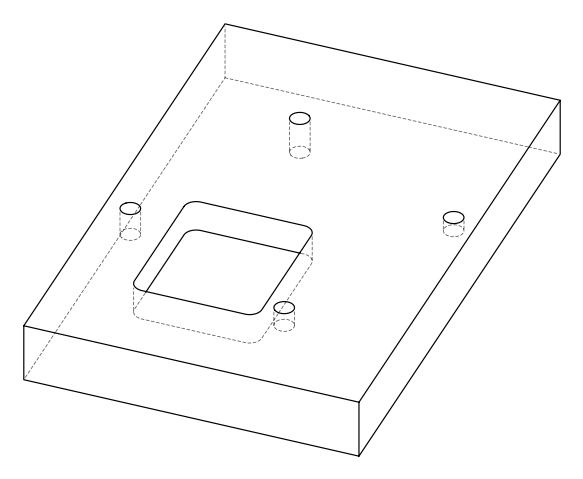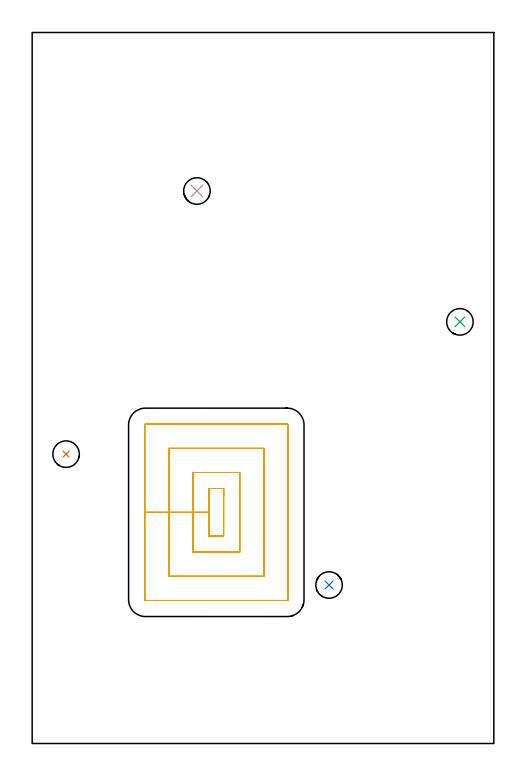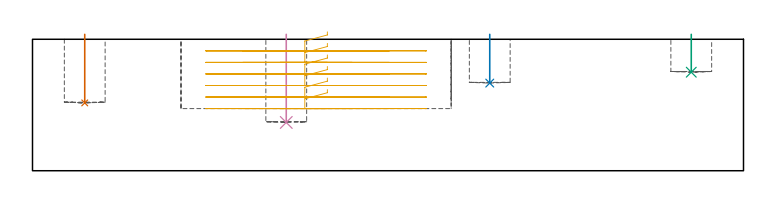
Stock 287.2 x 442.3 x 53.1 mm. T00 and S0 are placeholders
(PLAN: 5 operations, 1 tool changes, 12.5 min)
(1 INDEXABLE_INSERT_DRILL_BLIND_HOLE_FROM_SOLID | STEP1POCKET | NXT0302_004 | 0.11 min | 5443 mm3)
(2 INDEXABLE_INSERT_DRILL_BLIND_HOLE_FROM_SOLID_1 | STEP1POCKET_1 | NXT0302_004 | 0.08 min | 3734 mm3)
(3 INDEXABLE_INSERT_DRILL_BLIND_HOLE_FROM_SOLID_2 | STEP1POCKET_2 | NXT0302_004 | 0.06 min | 2796 mm3)
(4 INDEXABLE_INSERT_DRILL_BLIND_HOLE_FROM_SOLID_3 | STEP1POCKET_3 | NXT0302_004 | 0.14 min | 7126 mm3)
(5 MILL_RECTANGULAR_POCKET | POCKET_RECTANGULAR_STRAIGHT | UGT0201_136 | Follow Part, ap 5, ae 75% | 12.14 min | 393378 mm3)
(TOOL NXT0302_004 | Index. Insert Drill 16.5mm [880-D1650L20-05] | D16.5 PA176 FL83 Z2)
(TOOL UGT0201_136 | Carbide End Mill 20.0 | D20 FL30 Z4)
(OP 1 INDEXABLE_INSERT_DRILL_BLIND_HOLE_FROM_SOLID)
G17 G21 G94 G90
T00 M6
G54
G17 G0 G90 X21.1 Y180. S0 M3
G43 Z63.1 H1
G94 G81 G98 Z27.4 F250. R55.1
G80
M5
M2
(OP 2 INDEXABLE_INSERT_DRILL_BLIND_HOLE_FROM_SOLID_1)
G17 G21 G94 G90
T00 M6
G54
G17 G0 G90 X184.7 Y98.6 S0 M3
G43 Z63.1 H1
G94 G81 G98 Z35.4 F250. R55.1
G80
M5
M2
(OP 3 INDEXABLE_INSERT_DRILL_BLIND_HOLE_FROM_SOLID_2)
G17 G21 G94 G90
T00 M6
G54
G17 G0 G90 X266.1 Y262.3 S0 M3
G43 Z63.1 H1
G94 G81 G98 Z39.8 F250. R55.1
G80
M5
M2
(OP 4 INDEXABLE_INSERT_DRILL_BLIND_HOLE_FROM_SOLID_3)
G17 G21 G94 G90
T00 M6
G54
G17 G0 G90 X102.5 Y343.7 S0 M3
G43 Z63.1 H1
G94 G81 G98 Z19.5 F250. R55.1
G80
M5
M2
(OP 5 MILL_RECTANGULAR_POCKET)
G17 G21 G94 G90
T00 M6
G54
G17 G0 G90 X119.1 Y153.888 S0 M3
G43 Z63.1 H0
Z56.1
G94 G1 Y158.6 Z54.837 F250.
X110. Z52.399
Y143.8 Z48.433
Y129. F500.
X119.1
Y158.6
X110.
Y143.8
X100.
Y119.
X129.1
Y168.6
X100.
Y143.8
X85.
Y104.
X144.1
Y183.6
X85.
Y143.8
X70.
Y89.4
G3 X70.4 Y89. R0.4
G1 X158.7
G3 X159.1 Y89.4 R0.4
G1 Y198.2
G3 X158.7 Y198.6 R0.4
G1 X70.4
G3 X70. Y198.2 R0.4
G1 Y143.8
Y142.8
G0 X119.1 Y153.888 Z51.433
G1 Y158.6 Z50.171 F250.
X110. Z47.732
Y143.8 Z43.767
Y129. F500.
X119.1
Y158.6
X110.
Y143.8
X100.
Y119.
X129.1
Y168.6
X100.
Y143.8
X85.
Y104.
X144.1
Y183.6
X85.
Y143.8
X70.
Y89.4
G3 X70.4 Y89. R0.4
G1 X158.7
G3 X159.1 Y89.4 R0.4
G1 Y198.2
G3 X158.7 Y198.6 R0.4
G1 X70.4
G3 X70. Y198.2 R0.4
G1 Y143.8
Y142.8
G0 X119.1 Y153.888 Z46.767
G1 Y158.6 Z45.504 F250.
X110. Z43.066
Y143.8 Z39.1
Y129. F500.
X119.1
Y158.6
X110.
Y143.8
X100.
Y119.
X129.1
Y168.6
X100.
Y143.8
X85.
Y104.
X144.1
Y183.6
X85.
Y143.8
X70.
Y89.4
G3 X70.4 Y89. R0.4
G1 X158.7
G3 X159.1 Y89.4 R0.4
G1 Y198.2
G3 X158.7 Y198.6 R0.4
G1 X70.4
G3 X70. Y198.2 R0.4
G1 Y143.8
Y142.8
G0 X119.1 Y153.888 Z42.1
G1 Y158.6 Z40.837 F250.
X110. Z38.399
Y143.8 Z34.433
Y129. F500.
X119.1
Y158.6
X110.
Y143.8
X100.
Y119.
X129.1
Y168.6
X100.
Y143.8
X85.
Y104.
X144.1
Y183.6
X85.
Y143.8
X70.
Y89.4
G3 X70.4 Y89. R0.4
G1 X158.7
G3 X159.1 Y89.4 R0.4
G1 Y198.2
G3 X158.7 Y198.6 R0.4
G1 X70.4
G3 X70. Y198.2 R0.4
G1 Y143.8
Y142.8
G0 X119.1 Y153.888 Z37.433
G1 Y158.6 Z36.171 F250.
X110. Z33.732
Y143.8 Z29.767
Y129. F500.
X119.1
Y158.6
X110.
Y143.8
X100.
Y119.
X129.1
Y168.6
X100.
Y143.8
X85.
Y104.
X144.1
Y183.6
X85.
Y143.8
X70.
Y89.4
G3 X70.4 Y89. R0.4
G1 X158.7
G3 X159.1 Y89.4 R0.4
G1 Y198.2
G3 X158.7 Y198.6 R0.4
G1 X70.4
G3 X70. Y198.2 R0.4
G1 Y143.8
Y142.8
G0 X119.1 Y153.888 Z32.767
G1 Y158.6 Z31.504 F250.
X110. Z29.066
Y143.8 Z25.1
Y129. F500.
X119.1
Y158.6
X110.
Y143.8
X100.
Y119.
X129.1
Y168.6
X100.
Y143.8
X85.
Y104.
X144.1
Y183.6
X85.
Y143.8
X70.
Y89.4
G3 X70.4 Y89. R0.4
G1 X158.7
G3 X159.1 Y89.4 R0.4
G1 Y198.2
G3 X158.7 Y198.6 R0.4
G1 X70.4
G3 X70. Y198.2 R0.4
G1 Y143.8
Y142.8
G0 Z63.1
M5
M2
